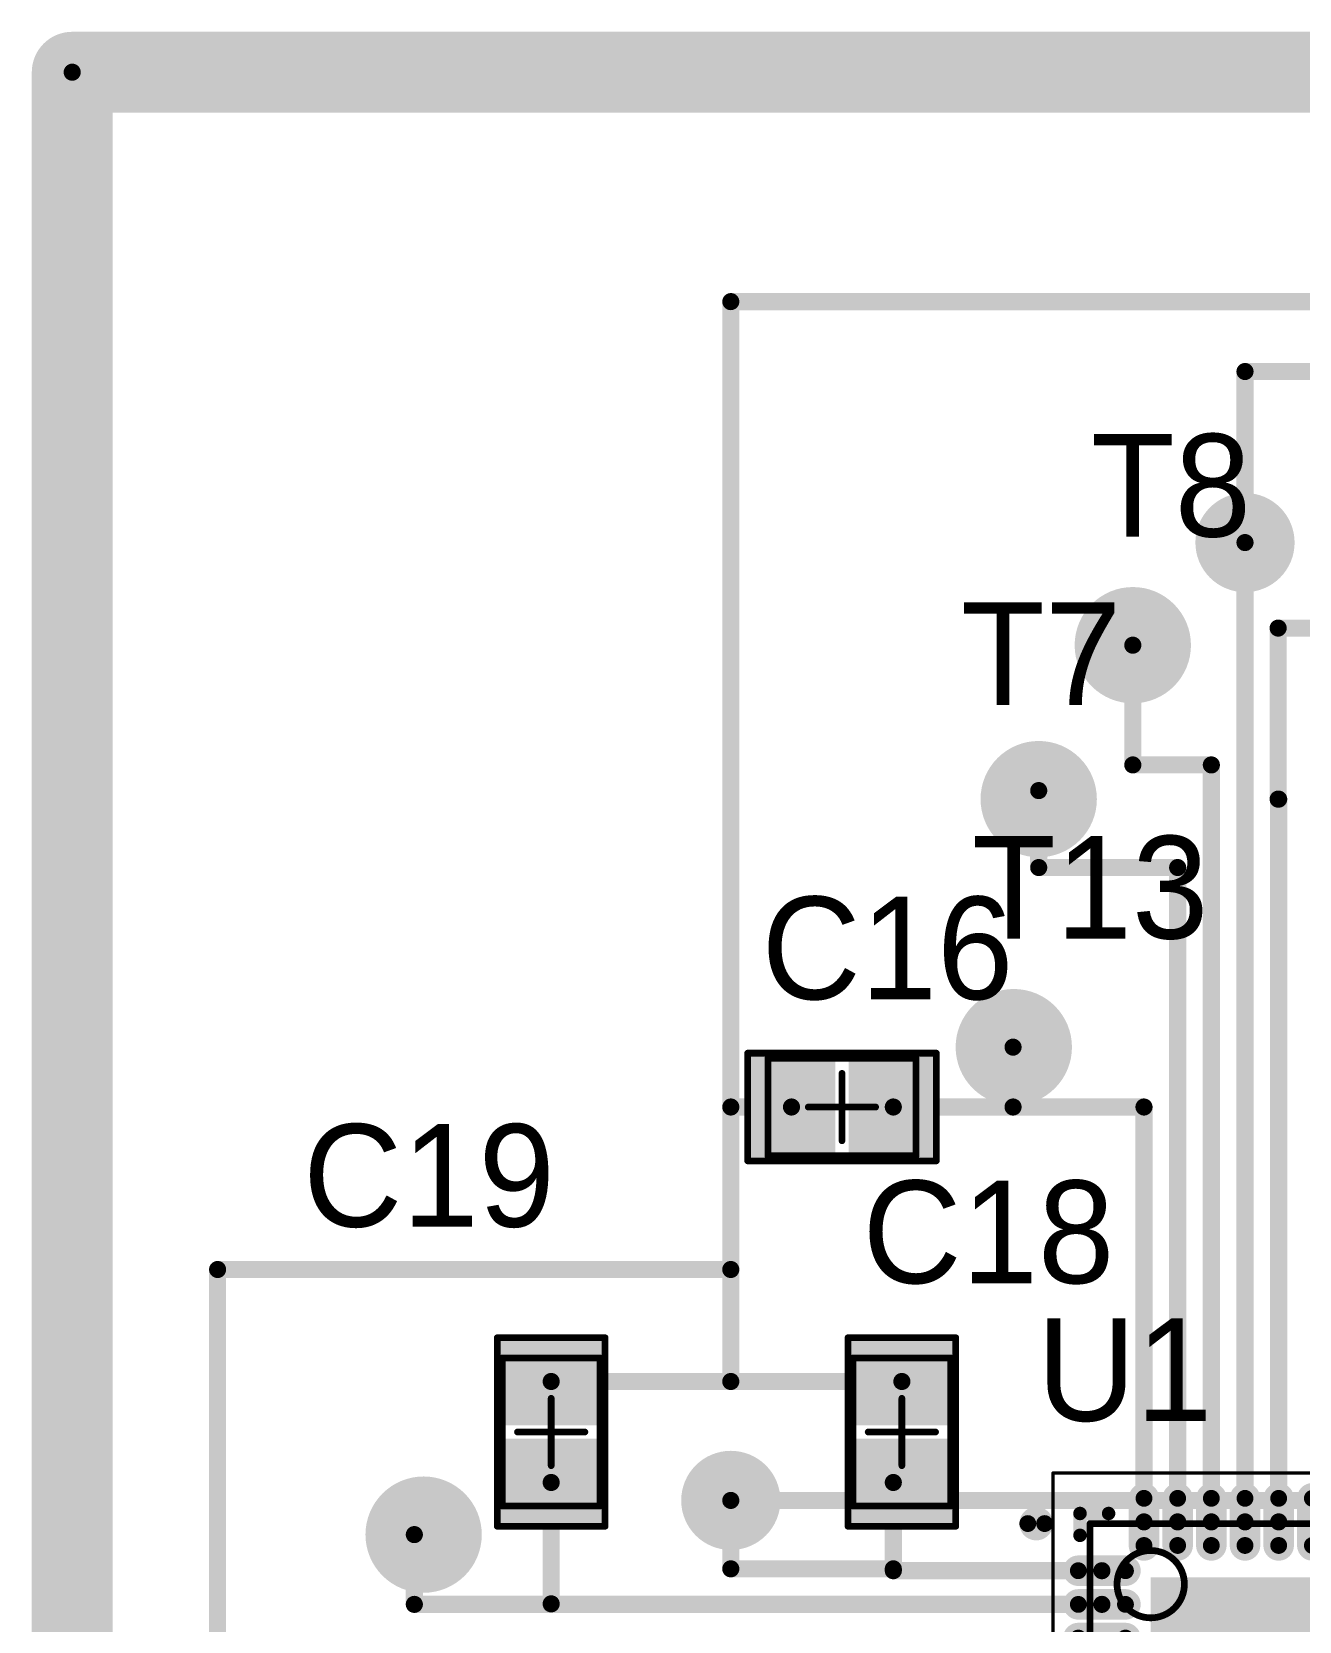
# Model space of a CAD drawing. Header units: millimetres. Extents: x 0.98 to 3.28, y 0.99 to 3.18.
# Drawn here: x 0.976 to 1.717, y 2.249 to 3.178 of the extents above; entities that cross this region are included whole.
import ezdxf

# ---------------------------------------------------------------- set-up
doc = ezdxf.new("R2010")
doc.units = ezdxf.units.MM
doc.header["$MEASUREMENT"] = 0
for name, color, linetype in [('BottomLayer', 5, 'Continuous'), ('BottomSolder', 6, 'Continuous'), ('Mechanical1', 6, 'Continuous'), ('Mechanical13', 56, 'Continuous'), ('Mechanical15', 56, 'Continuous'), ('MultiLayer', 9, 'Continuous'), ('TopLayer', 1, 'Continuous'), ('TopOverlay', 2, 'Continuous'), ('TopPaste', 8, 'Continuous'), ('TopSolder', 216, 'Continuous'), ('ViaHoleLayer', 16, 'Continuous')]:
    doc.layers.add(name, color=color, linetype=linetype)

# ---------------------------------------------------------------- blocks, each defined once
blk = doc.blocks.new('C0805_17')
at = {"layer": 'Mechanical13', "const_width": 0.00394}
for points in [[(0.04331, 0.02854), (-0.04331, 0.02854)], [(-0.04331, 0.02854), (-0.04331, -0.02854)], [(0.04331, 0.02854), (0.04331, -0.02854)], [(0.04331, -0.02854), (-0.04331, -0.02854)]]:
    blk.add_lwpolyline(points, dxfattribs=at)
at = {"layer": 'Mechanical13', "const_width": 0.00197}
for points in [[(-0.04429, 0.02854, 1), (-0.04232, 0.02854, 1)], [(-0.04429, 0.02854, 1), (-0.04232, 0.02854, 1)], [(0.04232, 0.02854, 1), (0.04429, 0.02854, 1)], [(0.04232, 0.02854, 1), (0.04429, 0.02854, 1)], [(-0.04429, -0.02854, 1), (-0.04232, -0.02854, 1)], [(-0.04429, -0.02854, 1), (-0.04232, -0.02854, 1)], [(0.04232, -0.02854, 1), (0.04429, -0.02854, 1)], [(0.04232, -0.02854, 1), (0.04429, -0.02854, 1)]]:
    blk.add_lwpolyline(points, format="xyb", close=True, dxfattribs=at)
at = {"layer": 'Mechanical15', "const_width": 0.00394}
for points in [[(0.05512, 0.0315), (-0.05512, 0.0315)], [(-0.05512, 0.0315), (-0.05512, -0.0315)], [(0.05512, 0.0315), (0.05512, -0.0315)], [(0, 0.01969), (0, -0.01969)], [(0.01969, 0), (-0.01969, 0)], [(0.05512, -0.0315), (-0.05512, -0.0315)]]:
    blk.add_lwpolyline(points, dxfattribs=at)
at = {"layer": 'Mechanical15', "const_width": 0.00197}
for points in [[(-0.0561, 0.0315, 1), (-0.05413, 0.0315, 1)], [(-0.0561, 0.0315, 1), (-0.05413, 0.0315, 1)], [(0.05413, 0.0315, 1), (0.0561, 0.0315, 1)], [(0.05413, 0.0315, 1), (0.0561, 0.0315, 1)], [(-0.00098, 0.01969, 1), (0.00098, 0.01969, 1)], [(-0.02067, 0, 1), (-0.0187, 0, 1)], [(0.0187, 0, 1), (0.02067, 0, 1)], [(-0.00098, -0.01969, 1), (0.00098, -0.01969, 1)], [(-0.0561, -0.0315, 1), (-0.05413, -0.0315, 1)], [(-0.0561, -0.0315, 1), (-0.05413, -0.0315, 1)], [(0.05413, -0.0315, 1), (0.0561, -0.0315, 1)], [(0.05413, -0.0315, 1), (0.0561, -0.0315, 1)]]:
    blk.add_lwpolyline(points, format="xyb", close=True, dxfattribs=at)
at = {"layer": 'TopLayer'}
for points in [[(-0.00787, -0.02756), (-0.00787, 0.02756), (-0.05118, -0.02756), (-0.05118, 0.02756)], [(0.05118, -0.02756), (0.05118, 0.02756), (0.00787, -0.02756), (0.00787, 0.02756)]]:
    blk.add_solid(points, dxfattribs=at)
at = {"layer": 'TopPaste'}
for points in [[(-0.00787, -0.02756), (-0.00787, 0.02756), (-0.05118, -0.02756), (-0.05118, 0.02756)], [(0.05118, -0.02756), (0.05118, 0.02756), (0.00787, -0.02756), (0.00787, 0.02756)]]:
    blk.add_solid(points, dxfattribs=at)
at = {"layer": 'TopSolder'}
for points in [[(-0.00387, -0.03156), (-0.00387, 0.03156), (-0.05518, -0.03156), (-0.05518, 0.03156)], [(0.05518, -0.03156), (0.05518, 0.03156), (0.00387, -0.03156), (0.00387, 0.03156)]]:
    blk.add_solid(points, dxfattribs=at)
blk = doc.blocks.new('C0805_19')
at = {"layer": 'Mechanical13', "const_width": 0.00394}
for points in [[(-0.04331, 0.02854), (0.04331, 0.02854)], [(-0.04331, 0.02854), (-0.04331, -0.02854)], [(0.04331, 0.02854), (0.04331, -0.02854)], [(-0.04331, -0.02854), (0.04331, -0.02854)]]:
    blk.add_lwpolyline(points, dxfattribs=at)
at = {"layer": 'Mechanical13', "const_width": 0.00197}
for points in [[(-0.04429, 0.02854, 1), (-0.04232, 0.02854, 1)], [(-0.04429, 0.02854, 1), (-0.04232, 0.02854, 1)], [(0.04232, 0.02854, 1), (0.04429, 0.02854, 1)], [(0.04232, 0.02854, 1), (0.04429, 0.02854, 1)], [(-0.04429, -0.02854, 1), (-0.04232, -0.02854, 1)], [(-0.04429, -0.02854, 1), (-0.04232, -0.02854, 1)], [(0.04232, -0.02854, 1), (0.04429, -0.02854, 1)], [(0.04232, -0.02854, 1), (0.04429, -0.02854, 1)]]:
    blk.add_lwpolyline(points, format="xyb", close=True, dxfattribs=at)
at = {"layer": 'Mechanical15', "const_width": 0.00394}
for points in [[(-0.05512, 0.0315), (0.05512, 0.0315)], [(-0.05512, 0.0315), (-0.05512, -0.0315)], [(0.05512, 0.0315), (0.05512, -0.0315)], [(0, 0.01969), (0, -0.01969)], [(-0.01969, 0), (0.01969, 0)], [(-0.05512, -0.0315), (0.05512, -0.0315)]]:
    blk.add_lwpolyline(points, dxfattribs=at)
at = {"layer": 'Mechanical15', "const_width": 0.00197}
for points in [[(-0.0561, 0.0315, 1), (-0.05413, 0.0315, 1)], [(-0.0561, 0.0315, 1), (-0.05413, 0.0315, 1)], [(0.05413, 0.0315, 1), (0.0561, 0.0315, 1)], [(0.05413, 0.0315, 1), (0.0561, 0.0315, 1)], [(-0.00098, 0.01969, 1), (0.00098, 0.01969, 1)], [(-0.02067, 0, 1), (-0.0187, 0, 1)], [(0.0187, 0, 1), (0.02067, 0, 1)], [(-0.00098, -0.01969, 1), (0.00098, -0.01969, 1)], [(-0.0561, -0.0315, 1), (-0.05413, -0.0315, 1)], [(-0.0561, -0.0315, 1), (-0.05413, -0.0315, 1)], [(0.05413, -0.0315, 1), (0.0561, -0.0315, 1)], [(0.05413, -0.0315, 1), (0.0561, -0.0315, 1)]]:
    blk.add_lwpolyline(points, format="xyb", close=True, dxfattribs=at)
at = {"layer": 'TopLayer'}
for points in [[(-0.00787, -0.02756), (-0.00787, 0.02756), (-0.05118, -0.02756), (-0.05118, 0.02756)], [(0.05118, -0.02756), (0.05118, 0.02756), (0.00787, -0.02756), (0.00787, 0.02756)]]:
    blk.add_solid(points, dxfattribs=at)
at = {"layer": 'TopPaste'}
for points in [[(-0.00787, -0.02756), (-0.00787, 0.02756), (-0.05118, -0.02756), (-0.05118, 0.02756)], [(0.05118, -0.02756), (0.05118, 0.02756), (0.00787, -0.02756), (0.00787, 0.02756)]]:
    blk.add_solid(points, dxfattribs=at)
at = {"layer": 'TopSolder'}
for points in [[(-0.00387, -0.03156), (-0.00387, 0.03156), (-0.05518, -0.03156), (-0.05518, 0.03156)], [(0.05518, -0.03156), (0.05518, 0.03156), (0.00387, -0.03156), (0.00387, 0.03156)]]:
    blk.add_solid(points, dxfattribs=at)
blk = doc.blocks.new('C0805_20')
at = {"layer": 'Mechanical13', "const_width": 0.00394}
for points in [[(-0.04331, 0.02854), (0.04331, 0.02854)], [(-0.04331, 0.02854), (-0.04331, -0.02854)], [(0.04331, 0.02854), (0.04331, -0.02854)], [(-0.04331, -0.02854), (0.04331, -0.02854)]]:
    blk.add_lwpolyline(points, dxfattribs=at)
at = {"layer": 'Mechanical13', "const_width": 0.00197}
for points in [[(-0.04429, 0.02854, 1), (-0.04232, 0.02854, 1)], [(-0.04429, 0.02854, 1), (-0.04232, 0.02854, 1)], [(0.04232, 0.02854, 1), (0.04429, 0.02854, 1)], [(0.04232, 0.02854, 1), (0.04429, 0.02854, 1)], [(-0.04429, -0.02854, 1), (-0.04232, -0.02854, 1)], [(-0.04429, -0.02854, 1), (-0.04232, -0.02854, 1)], [(0.04232, -0.02854, 1), (0.04429, -0.02854, 1)], [(0.04232, -0.02854, 1), (0.04429, -0.02854, 1)]]:
    blk.add_lwpolyline(points, format="xyb", close=True, dxfattribs=at)
at = {"layer": 'Mechanical15', "const_width": 0.00394}
for points in [[(-0.05512, 0.0315), (0.05512, 0.0315)], [(-0.05512, 0.0315), (-0.05512, -0.0315)], [(0.05512, 0.0315), (0.05512, -0.0315)], [(0, 0.01969), (0, -0.01969)], [(-0.01969, 0), (0.01969, 0)], [(-0.05512, -0.0315), (0.05512, -0.0315)]]:
    blk.add_lwpolyline(points, dxfattribs=at)
at = {"layer": 'Mechanical15', "const_width": 0.00197}
for points in [[(-0.0561, 0.0315, 1), (-0.05413, 0.0315, 1)], [(-0.0561, 0.0315, 1), (-0.05413, 0.0315, 1)], [(0.05413, 0.0315, 1), (0.0561, 0.0315, 1)], [(0.05413, 0.0315, 1), (0.0561, 0.0315, 1)], [(-0.00098, 0.01969, 1), (0.00098, 0.01969, 1)], [(-0.02067, 0, 1), (-0.0187, 0, 1)], [(0.0187, 0, 1), (0.02067, 0, 1)], [(-0.00098, -0.01969, 1), (0.00098, -0.01969, 1)], [(-0.0561, -0.0315, 1), (-0.05413, -0.0315, 1)], [(-0.0561, -0.0315, 1), (-0.05413, -0.0315, 1)], [(0.05413, -0.0315, 1), (0.0561, -0.0315, 1)], [(0.05413, -0.0315, 1), (0.0561, -0.0315, 1)]]:
    blk.add_lwpolyline(points, format="xyb", close=True, dxfattribs=at)
at = {"layer": 'TopLayer'}
for points in [[(-0.00787, -0.02756), (-0.00787, 0.02756), (-0.05118, -0.02756), (-0.05118, 0.02756)], [(0.05118, -0.02756), (0.05118, 0.02756), (0.00787, -0.02756), (0.00787, 0.02756)]]:
    blk.add_solid(points, dxfattribs=at)
at = {"layer": 'TopPaste'}
for points in [[(-0.00787, -0.02756), (-0.00787, 0.02756), (-0.05118, -0.02756), (-0.05118, 0.02756)], [(0.05118, -0.02756), (0.05118, 0.02756), (0.00787, -0.02756), (0.00787, 0.02756)]]:
    blk.add_solid(points, dxfattribs=at)
at = {"layer": 'TopSolder'}
for points in [[(-0.00387, -0.03156), (-0.00387, 0.03156), (-0.05518, -0.03156), (-0.05518, 0.03156)], [(0.05518, -0.03156), (0.05518, 0.03156), (0.00387, -0.03156), (0.00387, 0.03156)]]:
    blk.add_solid(points, dxfattribs=at)
blk = doc.blocks.new('PCBC_________1_51')
at = {"layer": 'TopLayer', "const_width": 0.03}
blk.add_lwpolyline([(-49.63, -49.685, 1), (-49.6, -49.685, 1)], format="xyb", close=True, dxfattribs=at)
at = {"layer": 'TopPaste', "const_width": 0.03}
blk.add_lwpolyline([(-49.63, -49.685, 1), (-49.6, -49.685, 1)], format="xyb", close=True, dxfattribs=at)
at = {"layer": 'TopSolder', "const_width": 0.034}
blk.add_lwpolyline([(-49.632, -49.685, 1), (-49.598, -49.685, 1)], format="xyb", close=True, dxfattribs=at)
blk = doc.blocks.new('PCBC_________1_52')
at = {"layer": 'TopLayer', "const_width": 0.03}
blk.add_lwpolyline([(-49.63, -49.685, 1), (-49.6, -49.685, 1)], format="xyb", close=True, dxfattribs=at)
at = {"layer": 'TopPaste', "const_width": 0.03}
blk.add_lwpolyline([(-49.63, -49.685, 1), (-49.6, -49.685, 1)], format="xyb", close=True, dxfattribs=at)
at = {"layer": 'TopSolder', "const_width": 0.034}
blk.add_lwpolyline([(-49.632, -49.685, 1), (-49.598, -49.685, 1)], format="xyb", close=True, dxfattribs=at)
blk = doc.blocks.new('PCBC_________1_56')
at = {"layer": 'TopLayer', "const_width": 0.03}
blk.add_lwpolyline([(-49.63, -49.685, 1), (-49.6, -49.685, 1)], format="xyb", close=True, dxfattribs=at)
at = {"layer": 'TopPaste', "const_width": 0.03}
blk.add_lwpolyline([(-49.63, -49.685, 1), (-49.6, -49.685, 1)], format="xyb", close=True, dxfattribs=at)
at = {"layer": 'TopSolder', "const_width": 0.034}
blk.add_lwpolyline([(-49.632, -49.685, 1), (-49.598, -49.685, 1)], format="xyb", close=True, dxfattribs=at)
blk = doc.blocks.new('PCBC_________1_57')
at = {"layer": 'TopLayer', "const_width": 0.03}
blk.add_lwpolyline([(-49.63, -49.685, 1), (-49.6, -49.685, 1)], format="xyb", close=True, dxfattribs=at)
at = {"layer": 'TopPaste', "const_width": 0.03}
blk.add_lwpolyline([(-49.63, -49.685, 1), (-49.6, -49.685, 1)], format="xyb", close=True, dxfattribs=at)
at = {"layer": 'TopSolder', "const_width": 0.034}
blk.add_lwpolyline([(-49.632, -49.685, 1), (-49.598, -49.685, 1)], format="xyb", close=True, dxfattribs=at)
blk = doc.blocks.new('QFN50P500X500X100_HS_33N_58')
at = {"layer": 'Mechanical13', "const_width": 0.00394}
for points in [[(-0.10039, -0.09646), (-0.10039, 0.09646)], [(-0.10039, 0.09646), (0.10039, 0.09646)], [(0.10039, -0.09646), (0.10039, 0.09646)], [(-0.10039, -0.09646), (0.10039, -0.09646)]]:
    blk.add_lwpolyline(points, dxfattribs=at)
at = {"layer": 'Mechanical13'}
for points, const_width in [([(-0.10138, 0.09646, 1), (-0.09941, 0.09646, 1)], 0.00197), ([(-0.10138, 0.09646, 1), (-0.09941, 0.09646, 1)], 0.00197), ([(0.09941, 0.09646, 1), (0.10138, 0.09646, 1)], 0.00197), ([(0.09941, 0.09646, 1), (0.10138, 0.09646, 1)], 0.00197), ([(-0.04528, 0.06102, 1), (-0.08465, 0.06102, 1)], 0.00394), ([(-0.08563, 0.06102, 1), (-0.08366, 0.06102, 1)], 0.00197), ([(-0.04626, 0.06102, 1), (-0.04429, 0.06102, 1)], 0.00197), ([(-0.10138, -0.09646, 1), (-0.09941, -0.09646, 1)], 0.00197), ([(-0.10138, -0.09646, 1), (-0.09941, -0.09646, 1)], 0.00197), ([(0.09941, -0.09646, 1), (0.10138, -0.09646, 1)], 0.00197), ([(0.09941, -0.09646, 1), (0.10138, -0.09646, 1)], 0.00197)]:
    blk.add_lwpolyline(points, format="xyb", close=True, dxfattribs=dict(at, const_width=const_width))
at = {"layer": 'Mechanical15'}
for points, const_width in [([(-0.12205, -0.12598), (-0.12205, 0.12598)], 0.00197), ([(-0.12205, 0.12598), (0.12205, 0.12598)], 0.00197), ([(0.12205, -0.12598), (0.12205, 0.12598)], 0.00197), ([(0, -0.01969), (0, 0.01969)], 0.00394), ([(-0.01969, 0), (0.01969, 0)], 0.00394), ([(-0.12205, -0.12598), (0.12205, -0.12598)], 0.00197)]:
    blk.add_lwpolyline(points, dxfattribs=dict(at, const_width=const_width))
for points, const_width in [([(-0.12254, 0.12598, 1), (-0.12156, 0.12598, 1)], 0.000984), ([(-0.12254, 0.12598, 1), (-0.12156, 0.12598, 1)], 0.000984), ([(0.12156, 0.12598, 1), (0.12254, 0.12598, 1)], 0.000984), ([(0.12156, 0.12598, 1), (0.12254, 0.12598, 1)], 0.000984), ([(-0.00098, 0.01969, 1), (0.00098, 0.01969, 1)], 0.00197), ([(-0.02067, 0, 1), (-0.0187, 0, 1)], 0.00197), ([(0.0187, 0, 1), (0.02067, 0, 1)], 0.00197), ([(-0.00098, -0.01969, 1), (0.00098, -0.01969, 1)], 0.00197), ([(-0.12254, -0.12598, 1), (-0.12156, -0.12598, 1)], 0.000984), ([(-0.12254, -0.12598, 1), (-0.12156, -0.12598, 1)], 0.000984), ([(0.12156, -0.12598, 1), (0.12254, -0.12598, 1)], 0.000984), ([(0.12156, -0.12598, 1), (0.12254, -0.12598, 1)], 0.000984)]:
    blk.add_lwpolyline(points, format="xyb", close=True, dxfattribs=dict(at, const_width=const_width))
at = {"layer": 'TopLayer', "const_width": 0.00984}
for points in [[(-0.0689, 0.11122), (-0.0689, 0.08366)], [(-0.04921, 0.11122), (-0.04921, 0.08366)], [(-0.02953, 0.11122), (-0.02953, 0.08366)], [(-0.00984, 0.11122), (-0.00984, 0.08366)], [(0.00984, 0.11122), (0.00984, 0.08366)], [(0.02953, 0.11122), (0.02953, 0.08366)], [(0.04921, 0.11122), (0.04921, 0.08366)], [(0.0689, 0.11122), (0.0689, 0.08366)], [(-0.10728, 0.0689), (-0.07972, 0.0689)], [(0.07972, 0.0689), (0.10728, 0.0689)], [(-0.10728, 0.04921), (-0.07972, 0.04921)], [(0.07972, 0.04921), (0.10728, 0.04921)], [(-0.10728, 0.02953), (-0.07972, 0.02953)], [(0.07972, 0.02953), (0.10728, 0.02953)], [(-0.10728, 0.00984), (-0.07972, 0.00984)], [(0.07972, 0.00984), (0.10728, 0.00984)], [(-0.10728, -0.00984), (-0.07972, -0.00984)], [(0.07972, -0.00984), (0.10728, -0.00984)], [(-0.10728, -0.02953), (-0.07972, -0.02953)], [(0.07972, -0.02953), (0.10728, -0.02953)], [(-0.10728, -0.04921), (-0.07972, -0.04921)], [(0.07972, -0.04921), (0.10728, -0.04921)], [(-0.10728, -0.0689), (-0.07972, -0.0689)], [(0.07972, -0.0689), (0.10728, -0.0689)], [(-0.0689, -0.08366), (-0.0689, -0.11122)], [(-0.04921, -0.08366), (-0.04921, -0.11122)], [(-0.02953, -0.08366), (-0.02953, -0.11122)], [(-0.00984, -0.08366), (-0.00984, -0.11122)], [(0.00984, -0.08366), (0.00984, -0.11122)], [(0.02953, -0.08366), (0.02953, -0.11122)], [(0.04921, -0.08366), (0.04921, -0.11122)], [(0.0689, -0.08366), (0.0689, -0.11122)]]:
    blk.add_lwpolyline(points, dxfattribs=at)
at = {"layer": 'TopLayer', "const_width": 0.00492}
for points in [[(-0.07136, 0.11122, 1), (-0.06644, 0.11122, 1)], [(-0.05167, 0.11122, 1), (-0.04675, 0.11122, 1)], [(-0.03199, 0.11122, 1), (-0.02707, 0.11122, 1)], [(-0.0123, 0.11122, 1), (-0.00738, 0.11122, 1)], [(0.00738, 0.11122, 1), (0.0123, 0.11122, 1)], [(0.02707, 0.11122, 1), (0.03199, 0.11122, 1)], [(0.04675, 0.11122, 1), (0.05167, 0.11122, 1)], [(0.06644, 0.11122, 1), (0.07136, 0.11122, 1)], [(-0.07136, 0.08366, 1), (-0.06644, 0.08366, 1)], [(-0.05167, 0.08366, 1), (-0.04675, 0.08366, 1)], [(-0.03199, 0.08366, 1), (-0.02707, 0.08366, 1)], [(-0.0123, 0.08366, 1), (-0.00738, 0.08366, 1)], [(0.00738, 0.08366, 1), (0.0123, 0.08366, 1)], [(0.02707, 0.08366, 1), (0.03199, 0.08366, 1)], [(0.04675, 0.08366, 1), (0.05167, 0.08366, 1)], [(0.06644, 0.08366, 1), (0.07136, 0.08366, 1)], [(-0.10974, 0.0689, 1), (-0.10482, 0.0689, 1)], [(-0.08218, 0.0689, 1), (-0.07726, 0.0689, 1)], [(0.07726, 0.0689, 1), (0.08219, 0.0689, 1)], [(0.10482, 0.0689, 1), (0.10974, 0.0689, 1)], [(-0.10974, 0.04921, 1), (-0.10482, 0.04921, 1)], [(-0.08218, 0.04921, 1), (-0.07726, 0.04921, 1)], [(0.07726, 0.04921, 1), (0.08219, 0.04921, 1)], [(0.10482, 0.04921, 1), (0.10974, 0.04921, 1)], [(-0.10974, 0.02953, 1), (-0.10482, 0.02953, 1)], [(-0.08218, 0.02953, 1), (-0.07726, 0.02953, 1)], [(0.07726, 0.02953, 1), (0.08219, 0.02953, 1)], [(0.10482, 0.02953, 1), (0.10974, 0.02953, 1)], [(-0.10974, 0.00984, 1), (-0.10482, 0.00984, 1)], [(-0.08218, 0.00984, 1), (-0.07726, 0.00984, 1)], [(0.07726, 0.00984, 1), (0.08219, 0.00984, 1)], [(0.10482, 0.00984, 1), (0.10974, 0.00984, 1)], [(-0.10974, -0.00984, 1), (-0.10482, -0.00984, 1)], [(-0.08218, -0.00984, 1), (-0.07726, -0.00984, 1)], [(0.07726, -0.00984, 1), (0.08219, -0.00984, 1)], [(0.10482, -0.00984, 1), (0.10974, -0.00984, 1)], [(-0.10974, -0.02953, 1), (-0.10482, -0.02953, 1)], [(-0.08218, -0.02953, 1), (-0.07726, -0.02953, 1)], [(0.07726, -0.02953, 1), (0.08219, -0.02953, 1)], [(0.10482, -0.02953, 1), (0.10974, -0.02953, 1)], [(-0.10974, -0.04921, 1), (-0.10482, -0.04921, 1)], [(-0.08218, -0.04921, 1), (-0.07726, -0.04921, 1)], [(0.07726, -0.04921, 1), (0.08219, -0.04921, 1)], [(0.10482, -0.04921, 1), (0.10974, -0.04921, 1)], [(-0.10974, -0.0689, 1), (-0.10482, -0.0689, 1)], [(-0.08218, -0.0689, 1), (-0.07726, -0.0689, 1)], [(0.07726, -0.0689, 1), (0.08219, -0.0689, 1)], [(0.10482, -0.0689, 1), (0.10974, -0.0689, 1)], [(-0.07136, -0.08366, 1), (-0.06644, -0.08366, 1)], [(-0.05167, -0.08366, 1), (-0.04675, -0.08366, 1)], [(-0.03199, -0.08366, 1), (-0.02707, -0.08366, 1)], [(-0.0123, -0.08366, 1), (-0.00738, -0.08366, 1)], [(0.00738, -0.08366, 1), (0.0123, -0.08366, 1)], [(0.02707, -0.08366, 1), (0.03199, -0.08366, 1)], [(0.04675, -0.08366, 1), (0.05167, -0.08366, 1)], [(0.06644, -0.08366, 1), (0.07136, -0.08366, 1)], [(-0.07136, -0.11122, 1), (-0.06644, -0.11122, 1)], [(-0.05167, -0.11122, 1), (-0.04675, -0.11122, 1)], [(-0.03199, -0.11122, 1), (-0.02707, -0.11122, 1)], [(-0.0123, -0.11122, 1), (-0.00738, -0.11122, 1)], [(0.00738, -0.11122, 1), (0.0123, -0.11122, 1)], [(0.02707, -0.11122, 1), (0.03199, -0.11122, 1)], [(0.04675, -0.11122, 1), (0.05167, -0.11122, 1)], [(0.06644, -0.11122, 1), (0.07136, -0.11122, 1)]]:
    blk.add_lwpolyline(points, format="xyb", close=True, dxfattribs=at)
at = {"layer": 'TopLayer'}
blk.add_solid([(-0.06102, -0.06102), (0.06102, -0.06102), (-0.06102, 0.06102), (0.06102, 0.06102)], dxfattribs=at)
at = {"layer": 'TopOverlay'}
for points, const_width in [([(-0.12697, 0.09646, 1), (-0.13681, 0.09646, 1)], 0.00984), ([(-0.10827, 0.10236, 1), (-0.10433, 0.10236, 1)], 0.00394), ([(-0.10827, 0.10236, 1), (-0.10433, 0.10236, 1)], 0.00394), ([(-0.09154, 0.10236, 1), (-0.0876, 0.10236, 1)], 0.00394), ([(0.0876, 0.10236, 1), (0.09154, 0.10236, 1)], 0.00394), ([(0.10433, 0.10236, 1), (0.10827, 0.10236, 1)], 0.00394), ([(0.10433, 0.10236, 1), (0.10827, 0.10236, 1)], 0.00394), ([(-0.13927, 0.09646, 1), (-0.13435, 0.09646, 1)], 0.00492), ([(-0.12943, 0.09646, 1), (-0.12451, 0.09646, 1)], 0.00492), ([(-0.10827, 0.08957, 1), (-0.10433, 0.08957, 1)], 0.00394), ([(0.10433, 0.08957, 1), (0.10827, 0.08957, 1)], 0.00394), ([(-0.10827, -0.08957, 1), (-0.10433, -0.08957, 1)], 0.00394), ([(0.10433, -0.08957, 1), (0.10827, -0.08957, 1)], 0.00394), ([(-0.10827, -0.10236, 1), (-0.10433, -0.10236, 1)], 0.00394), ([(-0.10827, -0.10236, 1), (-0.10433, -0.10236, 1)], 0.00394), ([(-0.09154, -0.10236, 1), (-0.0876, -0.10236, 1)], 0.00394), ([(0.0876, -0.10236, 1), (0.09154, -0.10236, 1)], 0.00394), ([(0.10433, -0.10236, 1), (0.10827, -0.10236, 1)], 0.00394), ([(0.10433, -0.10236, 1), (0.10827, -0.10236, 1)], 0.00394)]:
    blk.add_lwpolyline(points, format="xyb", close=True, dxfattribs=dict(at, const_width=const_width))
at = {"layer": 'TopOverlay', "const_width": 0.00787}
for points in [[(-0.1063, 0.08957), (-0.1063, 0.10236)], [(-0.1063, 0.10236), (-0.08957, 0.10236)], [(0.08957, 0.10236), (0.1063, 0.10236)], [(0.1063, 0.08957), (0.1063, 0.10236)], [(-0.1063, -0.10236), (-0.1063, -0.08957)], [(0.1063, -0.10236), (0.1063, -0.08957)], [(-0.1063, -0.10236), (-0.08957, -0.10236)], [(0.08957, -0.10236), (0.1063, -0.10236)]]:
    blk.add_lwpolyline(points, dxfattribs=at)
at = {"layer": 'TopPaste', "const_width": 0.00984}
for points in [[(-0.0689, 0.11122), (-0.0689, 0.08366)], [(-0.04921, 0.11122), (-0.04921, 0.08366)], [(-0.02953, 0.11122), (-0.02953, 0.08366)], [(-0.00984, 0.11122), (-0.00984, 0.08366)], [(0.00984, 0.11122), (0.00984, 0.08366)], [(0.02953, 0.11122), (0.02953, 0.08366)], [(0.04921, 0.11122), (0.04921, 0.08366)], [(0.0689, 0.11122), (0.0689, 0.08366)], [(-0.10728, 0.0689), (-0.07972, 0.0689)], [(0.07972, 0.0689), (0.10728, 0.0689)], [(-0.10728, 0.04921), (-0.07972, 0.04921)], [(0.07972, 0.04921), (0.10728, 0.04921)], [(-0.10728, 0.02953), (-0.07972, 0.02953)], [(0.07972, 0.02953), (0.10728, 0.02953)], [(-0.10728, 0.00984), (-0.07972, 0.00984)], [(0.07972, 0.00984), (0.10728, 0.00984)], [(-0.10728, -0.00984), (-0.07972, -0.00984)], [(0.07972, -0.00984), (0.10728, -0.00984)], [(-0.10728, -0.02953), (-0.07972, -0.02953)], [(0.07972, -0.02953), (0.10728, -0.02953)], [(-0.10728, -0.04921), (-0.07972, -0.04921)], [(0.07972, -0.04921), (0.10728, -0.04921)], [(-0.10728, -0.0689), (-0.07972, -0.0689)], [(0.07972, -0.0689), (0.10728, -0.0689)], [(-0.0689, -0.08366), (-0.0689, -0.11122)], [(-0.04921, -0.08366), (-0.04921, -0.11122)], [(-0.02953, -0.08366), (-0.02953, -0.11122)], [(-0.00984, -0.08366), (-0.00984, -0.11122)], [(0.00984, -0.08366), (0.00984, -0.11122)], [(0.02953, -0.08366), (0.02953, -0.11122)], [(0.04921, -0.08366), (0.04921, -0.11122)], [(0.0689, -0.08366), (0.0689, -0.11122)]]:
    blk.add_lwpolyline(points, dxfattribs=at)
at = {"layer": 'TopPaste', "const_width": 0.00492}
for points in [[(-0.07136, 0.11122, 1), (-0.06644, 0.11122, 1)], [(-0.05167, 0.11122, 1), (-0.04675, 0.11122, 1)], [(-0.03199, 0.11122, 1), (-0.02707, 0.11122, 1)], [(-0.0123, 0.11122, 1), (-0.00738, 0.11122, 1)], [(0.00738, 0.11122, 1), (0.0123, 0.11122, 1)], [(0.02707, 0.11122, 1), (0.03199, 0.11122, 1)], [(0.04675, 0.11122, 1), (0.05167, 0.11122, 1)], [(0.06644, 0.11122, 1), (0.07136, 0.11122, 1)], [(-0.07136, 0.08366, 1), (-0.06644, 0.08366, 1)], [(-0.05167, 0.08366, 1), (-0.04675, 0.08366, 1)], [(-0.03199, 0.08366, 1), (-0.02707, 0.08366, 1)], [(-0.0123, 0.08366, 1), (-0.00738, 0.08366, 1)], [(0.00738, 0.08366, 1), (0.0123, 0.08366, 1)], [(0.02707, 0.08366, 1), (0.03199, 0.08366, 1)], [(0.04675, 0.08366, 1), (0.05167, 0.08366, 1)], [(0.06644, 0.08366, 1), (0.07136, 0.08366, 1)], [(-0.10974, 0.0689, 1), (-0.10482, 0.0689, 1)], [(-0.08218, 0.0689, 1), (-0.07726, 0.0689, 1)], [(0.07726, 0.0689, 1), (0.08219, 0.0689, 1)], [(0.10482, 0.0689, 1), (0.10974, 0.0689, 1)], [(-0.10974, 0.04921, 1), (-0.10482, 0.04921, 1)], [(-0.08218, 0.04921, 1), (-0.07726, 0.04921, 1)], [(0.07726, 0.04921, 1), (0.08219, 0.04921, 1)], [(0.10482, 0.04921, 1), (0.10974, 0.04921, 1)], [(-0.10974, 0.02953, 1), (-0.10482, 0.02953, 1)], [(-0.08218, 0.02953, 1), (-0.07726, 0.02953, 1)], [(0.07726, 0.02953, 1), (0.08219, 0.02953, 1)], [(0.10482, 0.02953, 1), (0.10974, 0.02953, 1)], [(-0.10974, 0.00984, 1), (-0.10482, 0.00984, 1)], [(-0.08218, 0.00984, 1), (-0.07726, 0.00984, 1)], [(0.07726, 0.00984, 1), (0.08219, 0.00984, 1)], [(0.10482, 0.00984, 1), (0.10974, 0.00984, 1)], [(-0.10974, -0.00984, 1), (-0.10482, -0.00984, 1)], [(-0.08218, -0.00984, 1), (-0.07726, -0.00984, 1)], [(0.07726, -0.00984, 1), (0.08219, -0.00984, 1)], [(0.10482, -0.00984, 1), (0.10974, -0.00984, 1)], [(-0.10974, -0.02953, 1), (-0.10482, -0.02953, 1)], [(-0.08218, -0.02953, 1), (-0.07726, -0.02953, 1)], [(0.07726, -0.02953, 1), (0.08219, -0.02953, 1)], [(0.10482, -0.02953, 1), (0.10974, -0.02953, 1)], [(-0.10974, -0.04921, 1), (-0.10482, -0.04921, 1)], [(-0.08218, -0.04921, 1), (-0.07726, -0.04921, 1)], [(0.07726, -0.04921, 1), (0.08219, -0.04921, 1)], [(0.10482, -0.04921, 1), (0.10974, -0.04921, 1)], [(-0.10974, -0.0689, 1), (-0.10482, -0.0689, 1)], [(-0.08218, -0.0689, 1), (-0.07726, -0.0689, 1)], [(0.07726, -0.0689, 1), (0.08219, -0.0689, 1)], [(0.10482, -0.0689, 1), (0.10974, -0.0689, 1)], [(-0.07136, -0.08366, 1), (-0.06644, -0.08366, 1)], [(-0.05167, -0.08366, 1), (-0.04675, -0.08366, 1)], [(-0.03199, -0.08366, 1), (-0.02707, -0.08366, 1)], [(-0.0123, -0.08366, 1), (-0.00738, -0.08366, 1)], [(0.00738, -0.08366, 1), (0.0123, -0.08366, 1)], [(0.02707, -0.08366, 1), (0.03199, -0.08366, 1)], [(0.04675, -0.08366, 1), (0.05167, -0.08366, 1)], [(0.06644, -0.08366, 1), (0.07136, -0.08366, 1)], [(-0.07136, -0.11122, 1), (-0.06644, -0.11122, 1)], [(-0.05167, -0.11122, 1), (-0.04675, -0.11122, 1)], [(-0.03199, -0.11122, 1), (-0.02707, -0.11122, 1)], [(-0.0123, -0.11122, 1), (-0.00738, -0.11122, 1)], [(0.00738, -0.11122, 1), (0.0123, -0.11122, 1)], [(0.02707, -0.11122, 1), (0.03199, -0.11122, 1)], [(0.04675, -0.11122, 1), (0.05167, -0.11122, 1)], [(0.06644, -0.11122, 1), (0.07136, -0.11122, 1)]]:
    blk.add_lwpolyline(points, format="xyb", close=True, dxfattribs=at)
at = {"layer": 'TopPaste'}
blk.add_solid([(-0.06102, -0.06102), (0.06102, -0.06102), (-0.06102, 0.06102), (0.06102, 0.06102)], dxfattribs=at)
at = {"layer": 'TopSolder', "const_width": 0.01784}
for points in [[(-0.0689, 0.11122), (-0.0689, 0.08366)], [(-0.04921, 0.11122), (-0.04921, 0.08366)], [(-0.02953, 0.11122), (-0.02953, 0.08366)], [(-0.00984, 0.11122), (-0.00984, 0.08366)], [(0.00984, 0.11122), (0.00984, 0.08366)], [(0.02953, 0.11122), (0.02953, 0.08366)], [(0.04921, 0.11122), (0.04921, 0.08366)], [(0.0689, 0.11122), (0.0689, 0.08366)], [(-0.10728, 0.0689), (-0.07972, 0.0689)], [(0.07972, 0.0689), (0.10728, 0.0689)], [(-0.10728, 0.04921), (-0.07972, 0.04921)], [(0.07972, 0.04921), (0.10728, 0.04921)], [(-0.10728, 0.02953), (-0.07972, 0.02953)], [(0.07972, 0.02953), (0.10728, 0.02953)], [(-0.10728, 0.00984), (-0.07972, 0.00984)], [(0.07972, 0.00984), (0.10728, 0.00984)], [(-0.10728, -0.00984), (-0.07972, -0.00984)], [(0.07972, -0.00984), (0.10728, -0.00984)], [(-0.10728, -0.02953), (-0.07972, -0.02953)], [(0.07972, -0.02953), (0.10728, -0.02953)], [(-0.10728, -0.04921), (-0.07972, -0.04921)], [(0.07972, -0.04921), (0.10728, -0.04921)], [(-0.10728, -0.0689), (-0.07972, -0.0689)], [(0.07972, -0.0689), (0.10728, -0.0689)], [(-0.0689, -0.08366), (-0.0689, -0.11122)], [(-0.04921, -0.08366), (-0.04921, -0.11122)], [(-0.02953, -0.08366), (-0.02953, -0.11122)], [(-0.00984, -0.08366), (-0.00984, -0.11122)], [(0.00984, -0.08366), (0.00984, -0.11122)], [(0.02953, -0.08366), (0.02953, -0.11122)], [(0.04921, -0.08366), (0.04921, -0.11122)], [(0.0689, -0.08366), (0.0689, -0.11122)]]:
    blk.add_lwpolyline(points, dxfattribs=at)
at = {"layer": 'TopSolder', "const_width": 0.00892}
for points in [[(-0.07336, 0.11122, 1), (-0.06444, 0.11122, 1)], [(-0.05367, 0.11122, 1), (-0.04475, 0.11122, 1)], [(-0.03399, 0.11122, 1), (-0.02507, 0.11122, 1)], [(-0.0143, 0.11122, 1), (-0.00538, 0.11122, 1)], [(0.00538, 0.11122, 1), (0.0143, 0.11122, 1)], [(0.02507, 0.11122, 1), (0.03399, 0.11122, 1)], [(0.04475, 0.11122, 1), (0.05367, 0.11122, 1)], [(0.06444, 0.11122, 1), (0.07336, 0.11122, 1)], [(-0.07336, 0.08366, 1), (-0.06444, 0.08366, 1)], [(-0.05367, 0.08366, 1), (-0.04475, 0.08366, 1)], [(-0.03399, 0.08366, 1), (-0.02507, 0.08366, 1)], [(-0.0143, 0.08366, 1), (-0.00538, 0.08366, 1)], [(0.00538, 0.08366, 1), (0.0143, 0.08366, 1)], [(0.02507, 0.08366, 1), (0.03399, 0.08366, 1)], [(0.04475, 0.08366, 1), (0.05367, 0.08366, 1)], [(0.06444, 0.08366, 1), (0.07336, 0.08366, 1)], [(-0.11174, 0.0689, 1), (-0.10282, 0.0689, 1)], [(-0.08418, 0.0689, 1), (-0.07526, 0.0689, 1)], [(0.07526, 0.0689, 1), (0.08419, 0.0689, 1)], [(0.10282, 0.0689, 1), (0.11174, 0.0689, 1)], [(-0.11174, 0.04921, 1), (-0.10282, 0.04921, 1)], [(-0.08418, 0.04921, 1), (-0.07526, 0.04921, 1)], [(0.07526, 0.04921, 1), (0.08419, 0.04921, 1)], [(0.10282, 0.04921, 1), (0.11174, 0.04921, 1)], [(-0.11174, 0.02953, 1), (-0.10282, 0.02953, 1)], [(-0.08418, 0.02953, 1), (-0.07526, 0.02953, 1)], [(0.07526, 0.02953, 1), (0.08419, 0.02953, 1)], [(0.10282, 0.02953, 1), (0.11174, 0.02953, 1)], [(-0.11174, 0.00984, 1), (-0.10282, 0.00984, 1)], [(-0.08418, 0.00984, 1), (-0.07526, 0.00984, 1)], [(0.07526, 0.00984, 1), (0.08419, 0.00984, 1)], [(0.10282, 0.00984, 1), (0.11174, 0.00984, 1)], [(-0.11174, -0.00984, 1), (-0.10282, -0.00984, 1)], [(-0.08418, -0.00984, 1), (-0.07526, -0.00984, 1)], [(0.07526, -0.00984, 1), (0.08419, -0.00984, 1)], [(0.10282, -0.00984, 1), (0.11174, -0.00984, 1)], [(-0.11174, -0.02953, 1), (-0.10282, -0.02953, 1)], [(-0.08418, -0.02953, 1), (-0.07526, -0.02953, 1)], [(0.07526, -0.02953, 1), (0.08419, -0.02953, 1)], [(0.10282, -0.02953, 1), (0.11174, -0.02953, 1)], [(-0.11174, -0.04921, 1), (-0.10282, -0.04921, 1)], [(-0.08418, -0.04921, 1), (-0.07526, -0.04921, 1)], [(0.07526, -0.04921, 1), (0.08419, -0.04921, 1)], [(0.10282, -0.04921, 1), (0.11174, -0.04921, 1)], [(-0.11174, -0.0689, 1), (-0.10282, -0.0689, 1)], [(-0.08418, -0.0689, 1), (-0.07526, -0.0689, 1)], [(0.07526, -0.0689, 1), (0.08419, -0.0689, 1)], [(0.10282, -0.0689, 1), (0.11174, -0.0689, 1)], [(-0.07336, -0.08366, 1), (-0.06444, -0.08366, 1)], [(-0.05367, -0.08366, 1), (-0.04475, -0.08366, 1)], [(-0.03399, -0.08366, 1), (-0.02507, -0.08366, 1)], [(-0.0143, -0.08366, 1), (-0.00538, -0.08366, 1)], [(0.00538, -0.08366, 1), (0.0143, -0.08366, 1)], [(0.02507, -0.08366, 1), (0.03399, -0.08366, 1)], [(0.04475, -0.08366, 1), (0.05367, -0.08366, 1)], [(0.06444, -0.08366, 1), (0.07336, -0.08366, 1)], [(-0.07336, -0.11122, 1), (-0.06444, -0.11122, 1)], [(-0.05367, -0.11122, 1), (-0.04475, -0.11122, 1)], [(-0.03399, -0.11122, 1), (-0.02507, -0.11122, 1)], [(-0.0143, -0.11122, 1), (-0.00538, -0.11122, 1)], [(0.00538, -0.11122, 1), (0.0143, -0.11122, 1)], [(0.02507, -0.11122, 1), (0.03399, -0.11122, 1)], [(0.04475, -0.11122, 1), (0.05367, -0.11122, 1)], [(0.06444, -0.11122, 1), (0.07336, -0.11122, 1)]]:
    blk.add_lwpolyline(points, format="xyb", close=True, dxfattribs=at)
at = {"layer": 'TopSolder'}
blk.add_solid([(-0.06502, -0.06502), (0.06502, -0.06502), (-0.06502, 0.06502), (0.06502, 0.06502)], dxfattribs=at)

msp = doc.modelspace()

# ---------------------------------------------------------------- linework, layer by layer
at = {"layer": 'BottomLayer', "const_width": 0.01}
for points in [[(1.68559, 2.97913), (3.12, 2.97913)], [(1.68559, 2.87913), (1.68559, 2.97913)], [(1.385, 2.31913), (2.395, 2.31913)]]:
    msp.add_lwpolyline(points, dxfattribs=at)
at = {"layer": 'BottomLayer'}
for points, const_width in [([(1.68309, 2.97913, 1), (1.68809, 2.97913, 1)], 0.005), ([(1.68309, 2.97913, 1), (1.68809, 2.97913, 1)], 0.005), ([(1.67309, 2.87913, 1), (1.69809, 2.87913, 1)], 0.025), ([(1.68309, 2.87913, 1), (1.68809, 2.87913, 1)], 0.005), ([(1.3725, 2.31913, 1), (1.3975, 2.31913, 1)], 0.025), ([(1.3825, 2.31913, 1), (1.3875, 2.31913, 1)], 0.005)]:
    msp.add_lwpolyline(points, format="xyb", close=True, dxfattribs=dict(at, const_width=const_width))
at = {"layer": 'BottomSolder', "const_width": 0.029}
for points in [[(1.67109, 2.87913, 1), (1.70009, 2.87913, 1)], [(1.3705, 2.31913, 1), (1.3995, 2.31913, 1)]]:
    msp.add_lwpolyline(points, format="xyb", close=True, dxfattribs=at)
at = {"layer": 'Mechanical1', "const_width": 0.04724}
for points in [[(1, 3.15413), (3.26, 3.15413)], [(1, 1.01413), (1, 3.15413)]]:
    msp.add_lwpolyline(points, dxfattribs=at)
at = {"layer": 'Mechanical1', "const_width": 0.02362}
msp.add_lwpolyline([(0.98819, 3.15413, 1), (1.01181, 3.15413, 1)], format="xyb", close=True, dxfattribs=at)
msp.add_lwpolyline([(0.98819, 3.15413, 1), (1.01181, 3.15413, 1)], format="xyb", close=True, dxfattribs=at)
at = {"layer": 'MultiLayer', "const_width": 0.025}
for points in [[(1.67309, 2.87913, 1), (1.69809, 2.87913, 1)], [(1.3725, 2.31913, 1), (1.3975, 2.31913, 1)]]:
    msp.add_lwpolyline(points, format="xyb", close=True, dxfattribs=at)
at = {"layer": 'TopLayer', "const_width": 0.01}
for points in [[(1, 1.01413), (1, 3.15413)], [(1, 3.15413), (3.26, 3.15413)], [(1.385, 3.02), (1.93, 3.02)], [(1.385, 2.54913), (1.385, 3.02)], [(1.68559, 2.30657), (1.68559, 2.87913)], [(1.70496, 2.82913), (2.99, 2.82913)], [(1.70496, 2.72913), (1.70496, 2.82913)], [(1.62, 2.74913), (1.62, 2.81913)], [(1.62, 2.74913), (1.66591, 2.74913)], [(1.66591, 2.30657), (1.66591, 2.74913)], [(1.565, 2.68913), (1.565, 2.73413)], [(1.70528, 2.30657), (1.70528, 2.72913)], [(1.565, 2.68913), (1.64622, 2.68913)], [(1.64622, 2.30657), (1.64622, 2.68913)], [(1.55, 2.54913), (1.55, 2.58413)], [(1.385, 2.45413), (1.385, 2.54913)], [(1.385, 2.54913), (1.42047, 2.54913)], [(1.48, 2.54913), (1.55, 2.54913)], [(1.55, 2.54913), (1.62654, 2.54913)], [(1.62654, 2.30657), (1.62654, 2.54913)], [(1.085, 2.45413), (1.385, 2.45413)], [(1.085, 2.09913), (1.085, 2.45413)], [(1.385, 2.38866), (1.385, 2.45413)], [(1.28, 2.38866), (1.385, 2.38866)], [(1.385, 2.38866), (1.485, 2.38866)], [(1.28, 2.25866), (1.28, 2.32961)], [(1.48, 2.27913), (1.48, 2.32961)], [(1.385, 2.27913), (1.385, 2.31913)], [(1.2, 2.25835), (1.2, 2.29913)], [(1.385, 2.27913), (1.48, 2.27913)], [(1.48, 2.27803), (1.48, 2.27913)], [(1.48, 2.27803), (1.60193, 2.27803)], [(1.2, 2.25835), (1.60193, 2.25835)]]:
    msp.add_lwpolyline(points, dxfattribs=at)
at = {"layer": 'TopLayer'}
for points, const_width in [([(0.9975, 3.15413, 1), (1.0025, 3.15413, 1)], 0.005), ([(0.9975, 3.15413, 1), (1.0025, 3.15413, 1)], 0.005), ([(1.3825, 3.02, 1), (1.3875, 3.02, 1)], 0.005), ([(1.3825, 3.02, 1), (1.3875, 3.02, 1)], 0.005), ([(1.67309, 2.87913, 1), (1.69809, 2.87913, 1)], 0.025), ([(1.68309, 2.87913, 1), (1.68809, 2.87913, 1)], 0.005), ([(1.70246, 2.82913, 1), (1.70746, 2.82913, 1)], 0.005), ([(1.70246, 2.82913, 1), (1.70746, 2.82913, 1)], 0.005), ([(1.6175, 2.81913, 1), (1.6225, 2.81913, 1)], 0.005), ([(1.6175, 2.74913, 1), (1.6225, 2.74913, 1)], 0.005), ([(1.6175, 2.74913, 1), (1.6225, 2.74913, 1)], 0.005), ([(1.66341, 2.74913, 1), (1.66841, 2.74913, 1)], 0.005), ([(1.66341, 2.74913, 1), (1.66841, 2.74913, 1)], 0.005), ([(1.5625, 2.73413, 1), (1.5675, 2.73413, 1)], 0.005), ([(1.70246, 2.72913, 1), (1.70746, 2.72913, 1)], 0.005), ([(1.70278, 2.72913, 1), (1.70778, 2.72913, 1)], 0.005), ([(1.5625, 2.68913, 1), (1.5675, 2.68913, 1)], 0.005), ([(1.5625, 2.68913, 1), (1.5675, 2.68913, 1)], 0.005), ([(1.64372, 2.68913, 1), (1.64872, 2.68913, 1)], 0.005), ([(1.64372, 2.68913, 1), (1.64872, 2.68913, 1)], 0.005), ([(1.5475, 2.58413, 1), (1.5525, 2.58413, 1)], 0.005), ([(1.3825, 2.54913, 1), (1.3875, 2.54913, 1)], 0.005), ([(1.3825, 2.54913, 1), (1.3875, 2.54913, 1)], 0.005), ([(1.3825, 2.54913, 1), (1.3875, 2.54913, 1)], 0.005), ([(1.41797, 2.54913, 1), (1.42297, 2.54913, 1)], 0.005), ([(1.4775, 2.54913, 1), (1.4825, 2.54913, 1)], 0.005), ([(1.5475, 2.54913, 1), (1.5525, 2.54913, 1)], 0.005), ([(1.5475, 2.54913, 1), (1.5525, 2.54913, 1)], 0.005), ([(1.5475, 2.54913, 1), (1.5525, 2.54913, 1)], 0.005), ([(1.62404, 2.54913, 1), (1.62904, 2.54913, 1)], 0.005), ([(1.62404, 2.54913, 1), (1.62904, 2.54913, 1)], 0.005), ([(1.0825, 2.45413, 1), (1.0875, 2.45413, 1)], 0.005), ([(1.0825, 2.45413, 1), (1.0875, 2.45413, 1)], 0.005), ([(1.3825, 2.45413, 1), (1.3875, 2.45413, 1)], 0.005), ([(1.3825, 2.45413, 1), (1.3875, 2.45413, 1)], 0.005), ([(1.3825, 2.45413, 1), (1.3875, 2.45413, 1)], 0.005), ([(1.2775, 2.38866, 1), (1.2825, 2.38866, 1)], 0.005), ([(1.3825, 2.38866, 1), (1.3875, 2.38866, 1)], 0.005), ([(1.3825, 2.38866, 1), (1.3875, 2.38866, 1)], 0.005), ([(1.3825, 2.38866, 1), (1.3875, 2.38866, 1)], 0.005), ([(1.4825, 2.38866, 1), (1.4875, 2.38866, 1)], 0.005), ([(1.3725, 2.31913, 1), (1.3975, 2.31913, 1)], 0.025), ([(1.2775, 2.32961, 1), (1.2825, 2.32961, 1)], 0.005), ([(1.4775, 2.32961, 1), (1.4825, 2.32961, 1)], 0.005), ([(1.3825, 2.31913, 1), (1.3875, 2.31913, 1)], 0.005), ([(1.62404, 2.30657, 1), (1.62904, 2.30657, 1)], 0.005), ([(1.64372, 2.30657, 1), (1.64872, 2.30657, 1)], 0.005), ([(1.66341, 2.30657, 1), (1.66841, 2.30657, 1)], 0.005), ([(1.68309, 2.30657, 1), (1.68809, 2.30657, 1)], 0.005), ([(1.70278, 2.30657, 1), (1.70778, 2.30657, 1)], 0.005), ([(1.1975, 2.29913, 1), (1.2025, 2.29913, 1)], 0.005), ([(1.3825, 2.27913, 1), (1.3875, 2.27913, 1)], 0.005), ([(1.3825, 2.27913, 1), (1.3875, 2.27913, 1)], 0.005), ([(1.4775, 2.27913, 1), (1.4825, 2.27913, 1)], 0.005), ([(1.4775, 2.27913, 1), (1.4825, 2.27913, 1)], 0.005), ([(1.4775, 2.27913, 1), (1.4825, 2.27913, 1)], 0.005), ([(1.4775, 2.27803, 1), (1.4825, 2.27803, 1)], 0.005), ([(1.4775, 2.27803, 1), (1.4825, 2.27803, 1)], 0.005), ([(1.59943, 2.27803, 1), (1.60443, 2.27803, 1)], 0.005), ([(1.1975, 2.25835, 1), (1.2025, 2.25835, 1)], 0.005), ([(1.1975, 2.25835, 1), (1.2025, 2.25835, 1)], 0.005), ([(1.2775, 2.25866, 1), (1.2825, 2.25866, 1)], 0.005), ([(1.59943, 2.25835, 1), (1.60443, 2.25835, 1)], 0.005)]:
    msp.add_lwpolyline(points, format="xyb", close=True, dxfattribs=dict(at, const_width=const_width))
at = {"layer": 'TopSolder', "const_width": 0.029}
for points in [[(1.67109, 2.87913, 1), (1.70009, 2.87913, 1)], [(1.3705, 2.31913, 1), (1.3995, 2.31913, 1)]]:
    msp.add_lwpolyline(points, format="xyb", close=True, dxfattribs=at)
at = {"layer": 'ViaHoleLayer', "const_width": 0.014}
for points in [[(1.67859, 2.87913, 1), (1.69259, 2.87913, 1)], [(1.378, 2.31913, 1), (1.392, 2.31913, 1)]]:
    msp.add_lwpolyline(points, format="xyb", close=True, dxfattribs=at)

# ---------------------------------------------------------------- block references
for name, p in [('PCBC_________1_52', (51.235, 52.50413)), ('PCBC_________1_51', (51.18, 52.41413)), ('QFN50P500X500X100_HS_33N_58', (1.69543, 2.20913))]:
    msp.add_blockref(name, p)
for name, p, rotation in [('PCBC_________1_57', (-48.13457, 52.19913), 90), ('C0805_17', (1.45, 2.54913), 180), ('C0805_20', (1.28, 2.35913), 90), ('C0805_19', (1.485, 2.35913), 90), ('PCBC_________1_56', (-48.47957, 51.91413), 90)]:
    msp.add_blockref(name, p, dxfattribs=dict(rotation=rotation))

# ---------------------------------------------------------------- texts
at = {"layer": 'TopOverlay'}
for s, p in [('T8', (1.5955, 2.88263)), ('T7', (1.51957, 2.78413)), ('T13', (1.52593, 2.64763)), ('C16', (1.403, 2.61213)), ('C19', (1.135, 2.47913)), ('C18', (1.462, 2.44613)), ('U1', (1.56393, 2.36563))]:
    msp.add_text(s, height=0.06, dxfattribs=at).set_placement(p)

doc.saveas('drawing.dxf')
